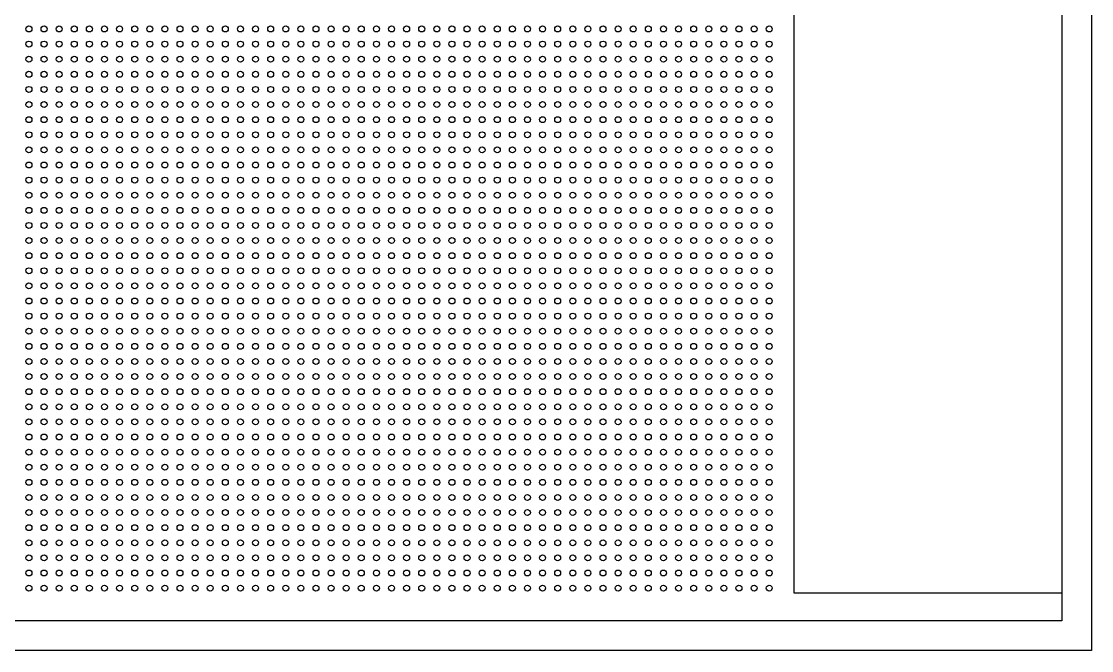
# Model space of a CAD drawing. Header units: millimetres. Extents: x 4157 to 4454, y 757 to 967.
# Drawn here: x 4274.4 to 4454.3, y 757 to 862.7 of the extents above; entities that cross this region are included whole.
import ezdxf

# ---------------------------------------------------------------- set-up
doc = ezdxf.new("R2010")
doc.units = ezdxf.units.MM

msp = doc.modelspace()

# ---------------------------------------------------------------- linework, layer by layer
for points in [[(4157.3, 966.97), (4454.3, 966.97), (4454.3, 756.97), (4157.3, 756.97)], [(4162.3, 961.97), (4449.3, 961.97), (4449.3, 761.97), (4162.3, 761.97)], [(4449.3, 766.61), (4404.3, 766.61), (4404.3, 914.61), (4449.3, 914.61)]]:
    msp.add_lwpolyline(points, close=True)
for centre in [(4275.63, 861.45), (4278.17, 861.45), (4280.71, 861.45), (4283.25, 861.45), (4285.79, 861.45), (4288.33, 861.45), (4290.87, 861.45), (4293.41, 861.45), (4295.95, 861.45), (4298.49, 861.45), (4301.03, 861.45), (4303.57, 861.45), (4306.11, 861.45), (4308.65, 861.45), (4311.19, 861.45), (4313.73, 861.45), (4316.27, 861.45), (4318.81, 861.45), (4321.35, 861.45), (4323.89, 861.45), (4326.43, 861.45), (4328.97, 861.45), (4331.51, 861.45), (4334.05, 861.45), (4336.59, 861.45), (4339.13, 861.45), (4341.67, 861.45), (4344.21, 861.45), (4346.75, 861.45), (4349.29, 861.45), (4351.83, 861.45), (4354.37, 861.45), (4356.91, 861.45), (4359.45, 861.45), (4361.99, 861.45), (4364.53, 861.45), (4367.07, 861.45), (4369.61, 861.45), (4372.15, 861.45), (4374.69, 861.45), (4377.23, 861.45), (4379.77, 861.45), (4382.31, 861.45), (4384.85, 861.45), (4387.39, 861.45), (4389.93, 861.45), (4392.47, 861.45), (4395.01, 861.45), (4397.55, 861.45), (4400.09, 861.45), (4275.63, 858.91), (4278.17, 858.91), (4280.71, 858.91), (4283.25, 858.91), (4285.79, 858.91), (4288.33, 858.91), (4290.87, 858.91), (4293.41, 858.91), (4295.95, 858.91), (4298.49, 858.91), (4301.03, 858.91), (4303.57, 858.91), (4306.11, 858.91), (4308.65, 858.91), (4311.19, 858.91), (4313.73, 858.91), (4316.27, 858.91), (4318.81, 858.91), (4321.35, 858.91), (4323.89, 858.91), (4326.43, 858.91), (4328.97, 858.91), (4331.51, 858.91), (4334.05, 858.91), (4336.59, 858.91), (4339.13, 858.91), (4341.67, 858.91), (4344.21, 858.91), (4346.75, 858.91), (4349.29, 858.91), (4351.83, 858.91), (4354.37, 858.91), (4356.91, 858.91), (4359.45, 858.91), (4361.99, 858.91), (4364.53, 858.91), (4367.07, 858.91), (4369.61, 858.91), (4372.15, 858.91), (4374.69, 858.91), (4377.23, 858.91), (4379.77, 858.91), (4382.31, 858.91), (4384.85, 858.91), (4387.39, 858.91), (4389.93, 858.91), (4392.47, 858.91), (4395.01, 858.91), (4397.55, 858.91), (4400.09, 858.91), (4275.63, 856.37), (4278.17, 856.37), (4280.71, 856.37), (4283.25, 856.37), (4285.79, 856.37), (4288.33, 856.37), (4290.87, 856.37), (4293.41, 856.37), (4295.95, 856.37), (4298.49, 856.37), (4301.03, 856.37), (4303.57, 856.37), (4306.11, 856.37), (4308.65, 856.37), (4311.19, 856.37), (4313.73, 856.37), (4316.27, 856.37), (4318.81, 856.37), (4321.35, 856.37), (4323.89, 856.37), (4326.43, 856.37), (4328.97, 856.37), (4331.51, 856.37), (4334.05, 856.37), (4336.59, 856.37), (4339.13, 856.37), (4341.67, 856.37), (4344.21, 856.37), (4346.75, 856.37), (4349.29, 856.37), (4351.83, 856.37), (4354.37, 856.37), (4356.91, 856.37), (4359.45, 856.37), (4361.99, 856.37), (4364.53, 856.37), (4367.07, 856.37), (4369.61, 856.37), (4372.15, 856.37), (4374.69, 856.37), (4377.23, 856.37), (4379.77, 856.37), (4382.31, 856.37), (4384.85, 856.37), (4387.39, 856.37), (4389.93, 856.37), (4392.47, 856.37), (4395.01, 856.37), (4397.55, 856.37), (4400.09, 856.37), (4275.63, 853.83), (4278.17, 853.83), (4280.71, 853.83), (4283.25, 853.83), (4285.79, 853.83), (4288.33, 853.83), (4290.87, 853.83), (4293.41, 853.83), (4295.95, 853.83), (4298.49, 853.83), (4301.03, 853.83), (4303.57, 853.83), (4306.11, 853.83), (4308.65, 853.83), (4311.19, 853.83), (4313.73, 853.83), (4316.27, 853.83), (4318.81, 853.83), (4321.35, 853.83), (4323.89, 853.83), (4326.43, 853.83), (4328.97, 853.83), (4331.51, 853.83), (4334.05, 853.83), (4336.59, 853.83), (4339.13, 853.83), (4341.67, 853.83), (4344.21, 853.83), (4346.75, 853.83), (4349.29, 853.83), (4351.83, 853.83), (4354.37, 853.83), (4356.91, 853.83), (4359.45, 853.83), (4361.99, 853.83), (4364.53, 853.83), (4367.07, 853.83), (4369.61, 853.83), (4372.15, 853.83), (4374.69, 853.83), (4377.23, 853.83), (4379.77, 853.83), (4382.31, 853.83), (4384.85, 853.83), (4387.39, 853.83), (4389.93, 853.83), (4392.47, 853.83), (4395.01, 853.83), (4397.55, 853.83), (4400.09, 853.83), (4275.63, 851.29), (4278.17, 851.29), (4280.71, 851.29), (4283.25, 851.29), (4285.79, 851.29), (4288.33, 851.29), (4290.87, 851.29), (4293.41, 851.29), (4295.95, 851.29), (4298.49, 851.29), (4301.03, 851.29), (4303.57, 851.29), (4306.11, 851.29), (4308.65, 851.29), (4311.19, 851.29), (4313.73, 851.29), (4316.27, 851.29), (4318.81, 851.29), (4321.35, 851.29), (4323.89, 851.29), (4326.43, 851.29), (4328.97, 851.29), (4331.51, 851.29), (4334.05, 851.29), (4336.59, 851.29), (4339.13, 851.29), (4341.67, 851.29), (4344.21, 851.29), (4346.75, 851.29), (4349.29, 851.29), (4351.83, 851.29), (4354.37, 851.29), (4356.91, 851.29), (4359.45, 851.29), (4361.99, 851.29), (4364.53, 851.29), (4367.07, 851.29), (4369.61, 851.29), (4372.15, 851.29), (4374.69, 851.29), (4377.23, 851.29), (4379.77, 851.29), (4382.31, 851.29), (4384.85, 851.29), (4387.39, 851.29), (4389.93, 851.29), (4392.47, 851.29), (4395.01, 851.29), (4397.55, 851.29), (4400.09, 851.29), (4275.63, 848.75), (4278.17, 848.75), (4280.71, 848.75), (4283.25, 848.75), (4285.79, 848.75), (4288.33, 848.75), (4290.87, 848.75), (4293.41, 848.75), (4295.95, 848.75), (4298.49, 848.75), (4301.03, 848.75), (4303.57, 848.75), (4306.11, 848.75), (4308.65, 848.75), (4311.19, 848.75), (4313.73, 848.75), (4316.27, 848.75), (4318.81, 848.75), (4321.35, 848.75), (4323.89, 848.75), (4326.43, 848.75), (4328.97, 848.75), (4331.51, 848.75), (4334.05, 848.75), (4336.59, 848.75), (4339.13, 848.75), (4341.67, 848.75), (4344.21, 848.75), (4346.75, 848.75), (4349.29, 848.75), (4351.83, 848.75), (4354.37, 848.75), (4356.91, 848.75), (4359.45, 848.75), (4361.99, 848.75), (4364.53, 848.75), (4367.07, 848.75), (4369.61, 848.75), (4372.15, 848.75), (4374.69, 848.75), (4377.23, 848.75), (4379.77, 848.75), (4382.31, 848.75), (4384.85, 848.75), (4387.39, 848.75), (4389.93, 848.75), (4392.47, 848.75), (4395.01, 848.75), (4397.55, 848.75), (4400.09, 848.75), (4275.63, 846.21), (4278.17, 846.21), (4280.71, 846.21), (4283.25, 846.21), (4285.79, 846.21), (4288.33, 846.21), (4290.87, 846.21), (4293.41, 846.21), (4295.95, 846.21), (4298.49, 846.21), (4301.03, 846.21), (4303.57, 846.21), (4306.11, 846.21), (4308.65, 846.21), (4311.19, 846.21), (4313.73, 846.21), (4316.27, 846.21), (4318.81, 846.21), (4321.35, 846.21), (4323.89, 846.21), (4326.43, 846.21), (4328.97, 846.21), (4331.51, 846.21), (4334.05, 846.21), (4336.59, 846.21), (4339.13, 846.21), (4341.67, 846.21), (4344.21, 846.21), (4346.75, 846.21), (4349.29, 846.21), (4351.83, 846.21), (4354.37, 846.21), (4356.91, 846.21), (4359.45, 846.21), (4361.99, 846.21), (4364.53, 846.21), (4367.07, 846.21), (4369.61, 846.21), (4372.15, 846.21), (4374.69, 846.21), (4377.23, 846.21), (4379.77, 846.21), (4382.31, 846.21), (4384.85, 846.21), (4387.39, 846.21), (4389.93, 846.21), (4392.47, 846.21), (4395.01, 846.21), (4397.55, 846.21), (4400.09, 846.21), (4275.63, 843.67), (4278.17, 843.67), (4280.71, 843.67), (4283.25, 843.67), (4285.79, 843.67), (4288.33, 843.67), (4290.87, 843.67), (4293.41, 843.67), (4295.95, 843.67), (4298.49, 843.67), (4301.03, 843.67), (4303.57, 843.67), (4306.11, 843.67), (4308.65, 843.67), (4311.19, 843.67), (4313.73, 843.67), (4316.27, 843.67), (4318.81, 843.67), (4321.35, 843.67), (4323.89, 843.67), (4326.43, 843.67), (4328.97, 843.67), (4331.51, 843.67), (4334.05, 843.67), (4336.59, 843.67), (4339.13, 843.67), (4341.67, 843.67), (4344.21, 843.67), (4346.75, 843.67), (4349.29, 843.67), (4351.83, 843.67), (4354.37, 843.67), (4356.91, 843.67), (4359.45, 843.67), (4361.99, 843.67), (4364.53, 843.67), (4367.07, 843.67), (4369.61, 843.67), (4372.15, 843.67), (4374.69, 843.67), (4377.23, 843.67), (4379.77, 843.67), (4382.31, 843.67), (4384.85, 843.67), (4387.39, 843.67), (4389.93, 843.67), (4392.47, 843.67), (4395.01, 843.67), (4397.55, 843.67), (4400.09, 843.67), (4275.63, 841.13), (4278.17, 841.13), (4280.71, 841.13), (4283.25, 841.13), (4285.79, 841.13), (4288.33, 841.13), (4290.87, 841.13), (4293.41, 841.13), (4295.95, 841.13), (4298.49, 841.13), (4301.03, 841.13), (4303.57, 841.13), (4306.11, 841.13), (4308.65, 841.13), (4311.19, 841.13), (4313.73, 841.13), (4316.27, 841.13), (4318.81, 841.13), (4321.35, 841.13), (4323.89, 841.13), (4326.43, 841.13), (4328.97, 841.13), (4331.51, 841.13), (4334.05, 841.13), (4336.59, 841.13), (4339.13, 841.13), (4341.67, 841.13), (4344.21, 841.13), (4346.75, 841.13), (4349.29, 841.13), (4351.83, 841.13), (4354.37, 841.13), (4356.91, 841.13), (4359.45, 841.13), (4361.99, 841.13), (4364.53, 841.13), (4367.07, 841.13), (4369.61, 841.13), (4372.15, 841.13), (4374.69, 841.13), (4377.23, 841.13), (4379.77, 841.13), (4382.31, 841.13), (4384.85, 841.13), (4387.39, 841.13), (4389.93, 841.13), (4392.47, 841.13), (4395.01, 841.13), (4397.55, 841.13), (4400.09, 841.13), (4275.63, 838.59), (4278.17, 838.59), (4280.71, 838.59), (4283.25, 838.59), (4285.79, 838.59), (4288.33, 838.59), (4290.87, 838.59), (4293.41, 838.59), (4295.95, 838.59), (4298.49, 838.59), (4301.03, 838.59), (4303.57, 838.59), (4306.11, 838.59), (4308.65, 838.59), (4311.19, 838.59), (4313.73, 838.59), (4316.27, 838.59), (4318.81, 838.59), (4321.35, 838.59), (4323.89, 838.59), (4326.43, 838.59), (4328.97, 838.59), (4331.51, 838.59), (4334.05, 838.59), (4336.59, 838.59), (4339.13, 838.59), (4341.67, 838.59), (4344.21, 838.59), (4346.75, 838.59), (4349.29, 838.59), (4351.83, 838.59), (4354.37, 838.59), (4356.91, 838.59), (4359.45, 838.59), (4361.99, 838.59), (4364.53, 838.59), (4367.07, 838.59), (4369.61, 838.59), (4372.15, 838.59), (4374.69, 838.59), (4377.23, 838.59), (4379.77, 838.59), (4382.31, 838.59), (4384.85, 838.59), (4387.39, 838.59), (4389.93, 838.59), (4392.47, 838.59), (4395.01, 838.59), (4397.55, 838.59), (4400.09, 838.59), (4275.63, 836.05), (4278.17, 836.05), (4280.71, 836.05), (4283.25, 836.05), (4285.79, 836.05), (4288.33, 836.05), (4290.87, 836.05), (4293.41, 836.05), (4295.95, 836.05), (4298.49, 836.05), (4301.03, 836.05), (4303.57, 836.05), (4306.11, 836.05), (4308.65, 836.05), (4311.19, 836.05), (4313.73, 836.05), (4316.27, 836.05), (4318.81, 836.05), (4321.35, 836.05), (4323.89, 836.05), (4326.43, 836.05), (4328.97, 836.05), (4331.51, 836.05), (4334.05, 836.05), (4336.59, 836.05), (4339.13, 836.05), (4341.67, 836.05), (4344.21, 836.05), (4346.75, 836.05), (4349.29, 836.05), (4351.83, 836.05), (4354.37, 836.05), (4356.91, 836.05), (4359.45, 836.05), (4361.99, 836.05), (4364.53, 836.05), (4367.07, 836.05), (4369.61, 836.05), (4372.15, 836.05), (4374.69, 836.05), (4377.23, 836.05), (4379.77, 836.05), (4382.31, 836.05), (4384.85, 836.05), (4387.39, 836.05), (4389.93, 836.05), (4392.47, 836.05), (4395.01, 836.05), (4397.55, 836.05), (4400.09, 836.05), (4275.63, 833.51), (4278.17, 833.51), (4280.71, 833.51), (4283.25, 833.51), (4285.79, 833.51), (4288.33, 833.51), (4290.87, 833.51), (4293.41, 833.51), (4295.95, 833.51), (4298.49, 833.51), (4301.03, 833.51), (4303.57, 833.51), (4306.11, 833.51), (4308.65, 833.51), (4311.19, 833.51), (4313.73, 833.51), (4316.27, 833.51), (4318.81, 833.51), (4321.35, 833.51), (4323.89, 833.51), (4326.43, 833.51), (4328.97, 833.51), (4331.51, 833.51), (4334.05, 833.51), (4336.59, 833.51), (4339.13, 833.51), (4341.67, 833.51), (4344.21, 833.51), (4346.75, 833.51), (4349.29, 833.51), (4351.83, 833.51), (4354.37, 833.51), (4356.91, 833.51), (4359.45, 833.51), (4361.99, 833.51), (4364.53, 833.51), (4367.07, 833.51), (4369.61, 833.51), (4372.15, 833.51), (4374.69, 833.51), (4377.23, 833.51), (4379.77, 833.51), (4382.31, 833.51), (4384.85, 833.51), (4387.39, 833.51), (4389.93, 833.51), (4392.47, 833.51), (4395.01, 833.51), (4397.55, 833.51), (4400.09, 833.51), (4275.63, 830.97), (4278.17, 830.97), (4280.71, 830.97), (4283.25, 830.97), (4285.79, 830.97), (4288.33, 830.97), (4290.87, 830.97), (4293.41, 830.97), (4295.95, 830.97), (4298.49, 830.97), (4301.03, 830.97), (4303.57, 830.97), (4306.11, 830.97), (4308.65, 830.97), (4311.19, 830.97), (4313.73, 830.97), (4316.27, 830.97), (4318.81, 830.97), (4321.35, 830.97), (4323.89, 830.97), (4326.43, 830.97), (4328.97, 830.97), (4331.51, 830.97), (4334.05, 830.97), (4336.59, 830.97), (4339.13, 830.97), (4341.67, 830.97), (4344.21, 830.97), (4346.75, 830.97), (4349.29, 830.97), (4351.83, 830.97), (4354.37, 830.97), (4356.91, 830.97), (4359.45, 830.97), (4361.99, 830.97), (4364.53, 830.97), (4367.07, 830.97), (4369.61, 830.97), (4372.15, 830.97), (4374.69, 830.97), (4377.23, 830.97), (4379.77, 830.97), (4382.31, 830.97), (4384.85, 830.97), (4387.39, 830.97), (4389.93, 830.97), (4392.47, 830.97), (4395.01, 830.97), (4397.55, 830.97), (4400.09, 830.97), (4275.63, 828.43), (4278.17, 828.43), (4280.71, 828.43), (4283.25, 828.43), (4285.79, 828.43), (4288.33, 828.43), (4290.87, 828.43), (4293.41, 828.43), (4295.95, 828.43), (4298.49, 828.43), (4301.03, 828.43), (4303.57, 828.43), (4306.11, 828.43), (4308.65, 828.43), (4311.19, 828.43), (4313.73, 828.43), (4316.27, 828.43), (4318.81, 828.43), (4321.35, 828.43), (4323.89, 828.43), (4326.43, 828.43), (4328.97, 828.43), (4331.51, 828.43), (4334.05, 828.43), (4336.59, 828.43), (4339.13, 828.43), (4341.67, 828.43), (4344.21, 828.43), (4346.75, 828.43), (4349.29, 828.43), (4351.83, 828.43), (4354.37, 828.43), (4356.91, 828.43), (4359.45, 828.43), (4361.99, 828.43), (4364.53, 828.43), (4367.07, 828.43), (4369.61, 828.43), (4372.15, 828.43), (4374.69, 828.43), (4377.23, 828.43), (4379.77, 828.43), (4382.31, 828.43), (4384.85, 828.43), (4387.39, 828.43), (4389.93, 828.43), (4392.47, 828.43), (4395.01, 828.43), (4397.55, 828.43), (4400.09, 828.43), (4275.63, 825.89), (4278.17, 825.89), (4280.71, 825.89), (4283.25, 825.89), (4285.79, 825.89), (4288.33, 825.89), (4290.87, 825.89), (4293.41, 825.89), (4295.95, 825.89), (4298.49, 825.89), (4301.03, 825.89), (4303.57, 825.89), (4306.11, 825.89), (4308.65, 825.89), (4311.19, 825.89), (4313.73, 825.89), (4316.27, 825.89), (4318.81, 825.89), (4321.35, 825.89), (4323.89, 825.89), (4326.43, 825.89), (4328.97, 825.89), (4331.51, 825.89), (4334.05, 825.89), (4336.59, 825.89), (4339.13, 825.89), (4341.67, 825.89), (4344.21, 825.89), (4346.75, 825.89), (4349.29, 825.89), (4351.83, 825.89), (4354.37, 825.89), (4356.91, 825.89), (4359.45, 825.89), (4361.99, 825.89), (4364.53, 825.89), (4367.07, 825.89), (4369.61, 825.89), (4372.15, 825.89), (4374.69, 825.89), (4377.23, 825.89), (4379.77, 825.89), (4382.31, 825.89), (4384.85, 825.89), (4387.39, 825.89), (4389.93, 825.89), (4392.47, 825.89), (4395.01, 825.89), (4397.55, 825.89), (4400.09, 825.89), (4275.63, 823.35), (4278.17, 823.35), (4280.71, 823.35), (4283.25, 823.35), (4285.79, 823.35), (4288.33, 823.35), (4290.87, 823.35), (4293.41, 823.35), (4295.95, 823.35), (4298.49, 823.35), (4301.03, 823.35), (4303.57, 823.35), (4306.11, 823.35), (4308.65, 823.35), (4311.19, 823.35), (4313.73, 823.35), (4316.27, 823.35), (4318.81, 823.35), (4321.35, 823.35), (4323.89, 823.35), (4326.43, 823.35), (4328.97, 823.35), (4331.51, 823.35), (4334.05, 823.35), (4336.59, 823.35), (4339.13, 823.35), (4341.67, 823.35), (4344.21, 823.35), (4346.75, 823.35), (4349.29, 823.35), (4351.83, 823.35), (4354.37, 823.35), (4356.91, 823.35), (4359.45, 823.35), (4361.99, 823.35), (4364.53, 823.35), (4367.07, 823.35), (4369.61, 823.35), (4372.15, 823.35), (4374.69, 823.35), (4377.23, 823.35), (4379.77, 823.35), (4382.31, 823.35), (4384.85, 823.35), (4387.39, 823.35), (4389.93, 823.35), (4392.47, 823.35), (4395.01, 823.35), (4397.55, 823.35), (4400.09, 823.35), (4275.63, 820.81), (4278.17, 820.81), (4280.71, 820.81), (4283.25, 820.81), (4285.79, 820.81), (4288.33, 820.81), (4290.87, 820.81), (4293.41, 820.81), (4295.95, 820.81), (4298.49, 820.81), (4301.03, 820.81), (4303.57, 820.81), (4306.11, 820.81), (4308.65, 820.81), (4311.19, 820.81), (4313.73, 820.81), (4316.27, 820.81), (4318.81, 820.81), (4321.35, 820.81), (4323.89, 820.81), (4326.43, 820.81), (4328.97, 820.81), (4331.51, 820.81), (4334.05, 820.81), (4336.59, 820.81), (4339.13, 820.81), (4341.67, 820.81), (4344.21, 820.81), (4346.75, 820.81), (4349.29, 820.81), (4351.83, 820.81), (4354.37, 820.81), (4356.91, 820.81), (4359.45, 820.81), (4361.99, 820.81), (4364.53, 820.81), (4367.07, 820.81), (4369.61, 820.81), (4372.15, 820.81), (4374.69, 820.81), (4377.23, 820.81), (4379.77, 820.81), (4382.31, 820.81), (4384.85, 820.81), (4387.39, 820.81), (4389.93, 820.81), (4392.47, 820.81), (4395.01, 820.81), (4397.55, 820.81), (4400.09, 820.81), (4275.63, 818.27), (4278.17, 818.27), (4280.71, 818.27), (4283.25, 818.27), (4285.79, 818.27), (4288.33, 818.27), (4290.87, 818.27), (4293.41, 818.27), (4295.95, 818.27), (4298.49, 818.27), (4301.03, 818.27), (4303.57, 818.27), (4306.11, 818.27), (4308.65, 818.27), (4311.19, 818.27), (4313.73, 818.27), (4316.27, 818.27), (4318.81, 818.27), (4321.35, 818.27), (4323.89, 818.27), (4326.43, 818.27), (4328.97, 818.27), (4331.51, 818.27), (4334.05, 818.27), (4336.59, 818.27), (4339.13, 818.27), (4341.67, 818.27), (4344.21, 818.27), (4346.75, 818.27), (4349.29, 818.27), (4351.83, 818.27), (4354.37, 818.27), (4356.91, 818.27), (4359.45, 818.27), (4361.99, 818.27), (4364.53, 818.27), (4367.07, 818.27), (4369.61, 818.27), (4372.15, 818.27), (4374.69, 818.27), (4377.23, 818.27), (4379.77, 818.27), (4382.31, 818.27), (4384.85, 818.27), (4387.39, 818.27), (4389.93, 818.27), (4392.47, 818.27), (4395.01, 818.27), (4397.55, 818.27), (4400.09, 818.27), (4275.63, 815.73), (4278.17, 815.73), (4280.71, 815.73), (4283.25, 815.73), (4285.79, 815.73), (4288.33, 815.73), (4290.87, 815.73), (4293.41, 815.73), (4295.95, 815.73), (4298.49, 815.73), (4301.03, 815.73), (4303.57, 815.73), (4306.11, 815.73), (4308.65, 815.73), (4311.19, 815.73), (4313.73, 815.73), (4316.27, 815.73), (4318.81, 815.73), (4321.35, 815.73), (4323.89, 815.73), (4326.43, 815.73), (4328.97, 815.73), (4331.51, 815.73), (4334.05, 815.73), (4336.59, 815.73), (4339.13, 815.73), (4341.67, 815.73), (4344.21, 815.73), (4346.75, 815.73), (4349.29, 815.73), (4351.83, 815.73), (4354.37, 815.73), (4356.91, 815.73), (4359.45, 815.73), (4361.99, 815.73), (4364.53, 815.73), (4367.07, 815.73), (4369.61, 815.73), (4372.15, 815.73), (4374.69, 815.73), (4377.23, 815.73), (4379.77, 815.73), (4382.31, 815.73), (4384.85, 815.73), (4387.39, 815.73), (4389.93, 815.73), (4392.47, 815.73), (4395.01, 815.73), (4397.55, 815.73), (4400.09, 815.73), (4275.63, 813.19), (4278.17, 813.19), (4280.71, 813.19), (4283.25, 813.19), (4285.79, 813.19), (4288.33, 813.19), (4290.87, 813.19), (4293.41, 813.19), (4295.95, 813.19), (4298.49, 813.19), (4301.03, 813.19), (4303.57, 813.19), (4306.11, 813.19), (4308.65, 813.19), (4311.19, 813.19), (4313.73, 813.19), (4316.27, 813.19), (4318.81, 813.19), (4321.35, 813.19), (4323.89, 813.19), (4326.43, 813.19), (4328.97, 813.19), (4331.51, 813.19), (4334.05, 813.19), (4336.59, 813.19), (4339.13, 813.19), (4341.67, 813.19), (4344.21, 813.19), (4346.75, 813.19), (4349.29, 813.19), (4351.83, 813.19), (4354.37, 813.19), (4356.91, 813.19), (4359.45, 813.19), (4361.99, 813.19), (4364.53, 813.19), (4367.07, 813.19), (4369.61, 813.19), (4372.15, 813.19), (4374.69, 813.19), (4377.23, 813.19), (4379.77, 813.19), (4382.31, 813.19), (4384.85, 813.19), (4387.39, 813.19), (4389.93, 813.19), (4392.47, 813.19), (4395.01, 813.19), (4397.55, 813.19), (4400.09, 813.19), (4275.63, 810.65), (4278.17, 810.65), (4280.71, 810.65), (4283.25, 810.65), (4285.79, 810.65), (4288.33, 810.65), (4290.87, 810.65), (4293.41, 810.65), (4295.95, 810.65), (4298.49, 810.65), (4301.03, 810.65), (4303.57, 810.65), (4306.11, 810.65), (4308.65, 810.65), (4311.19, 810.65), (4313.73, 810.65), (4316.27, 810.65), (4318.81, 810.65), (4321.35, 810.65), (4323.89, 810.65), (4326.43, 810.65), (4328.97, 810.65), (4331.51, 810.65), (4334.05, 810.65), (4336.59, 810.65), (4339.13, 810.65), (4341.67, 810.65), (4344.21, 810.65), (4346.75, 810.65), (4349.29, 810.65), (4351.83, 810.65), (4354.37, 810.65), (4356.91, 810.65), (4359.45, 810.65), (4361.99, 810.65), (4364.53, 810.65), (4367.07, 810.65), (4369.61, 810.65), (4372.15, 810.65), (4374.69, 810.65), (4377.23, 810.65), (4379.77, 810.65), (4382.31, 810.65), (4384.85, 810.65), (4387.39, 810.65), (4389.93, 810.65), (4392.47, 810.65), (4395.01, 810.65), (4397.55, 810.65), (4400.09, 810.65), (4275.63, 808.11), (4278.17, 808.11), (4280.71, 808.11), (4283.25, 808.11), (4285.79, 808.11), (4288.33, 808.11), (4290.87, 808.11), (4293.41, 808.11), (4295.95, 808.11), (4298.49, 808.11), (4301.03, 808.11), (4303.57, 808.11), (4306.11, 808.11), (4308.65, 808.11), (4311.19, 808.11), (4313.73, 808.11), (4316.27, 808.11), (4318.81, 808.11), (4321.35, 808.11), (4323.89, 808.11), (4326.43, 808.11), (4328.97, 808.11), (4331.51, 808.11), (4334.05, 808.11), (4336.59, 808.11), (4339.13, 808.11), (4341.67, 808.11), (4344.21, 808.11), (4346.75, 808.11), (4349.29, 808.11), (4351.83, 808.11), (4354.37, 808.11), (4356.91, 808.11), (4359.45, 808.11), (4361.99, 808.11), (4364.53, 808.11), (4367.07, 808.11), (4369.61, 808.11), (4372.15, 808.11), (4374.69, 808.11), (4377.23, 808.11), (4379.77, 808.11), (4382.31, 808.11), (4384.85, 808.11), (4387.39, 808.11), (4389.93, 808.11), (4392.47, 808.11), (4395.01, 808.11), (4397.55, 808.11), (4400.09, 808.11), (4275.63, 805.57), (4278.17, 805.57), (4280.71, 805.57), (4283.25, 805.57), (4285.79, 805.57), (4288.33, 805.57), (4290.87, 805.57), (4293.41, 805.57), (4295.95, 805.57), (4298.49, 805.57), (4301.03, 805.57), (4303.57, 805.57), (4306.11, 805.57), (4308.65, 805.57), (4311.19, 805.57), (4313.73, 805.57), (4316.27, 805.57), (4318.81, 805.57), (4321.35, 805.57), (4323.89, 805.57), (4326.43, 805.57), (4328.97, 805.57), (4331.51, 805.57), (4334.05, 805.57), (4336.59, 805.57), (4339.13, 805.57), (4341.67, 805.57), (4344.21, 805.57), (4346.75, 805.57), (4349.29, 805.57), (4351.83, 805.57), (4354.37, 805.57), (4356.91, 805.57), (4359.45, 805.57), (4361.99, 805.57), (4364.53, 805.57), (4367.07, 805.57), (4369.61, 805.57), (4372.15, 805.57), (4374.69, 805.57), (4377.23, 805.57), (4379.77, 805.57), (4382.31, 805.57), (4384.85, 805.57), (4387.39, 805.57), (4389.93, 805.57), (4392.47, 805.57), (4395.01, 805.57), (4397.55, 805.57), (4400.09, 805.57), (4275.63, 803.03), (4278.17, 803.03), (4280.71, 803.03), (4283.25, 803.03), (4285.79, 803.03), (4288.33, 803.03), (4290.87, 803.03), (4293.41, 803.03), (4295.95, 803.03), (4298.49, 803.03), (4301.03, 803.03), (4303.57, 803.03), (4306.11, 803.03), (4308.65, 803.03), (4311.19, 803.03), (4313.73, 803.03), (4316.27, 803.03), (4318.81, 803.03), (4321.35, 803.03), (4323.89, 803.03), (4326.43, 803.03), (4328.97, 803.03), (4331.51, 803.03), (4334.05, 803.03), (4336.59, 803.03), (4339.13, 803.03), (4341.67, 803.03), (4344.21, 803.03), (4346.75, 803.03), (4349.29, 803.03), (4351.83, 803.03), (4354.37, 803.03), (4356.91, 803.03), (4359.45, 803.03), (4361.99, 803.03), (4364.53, 803.03), (4367.07, 803.03), (4369.61, 803.03), (4372.15, 803.03), (4374.69, 803.03), (4377.23, 803.03), (4379.77, 803.03), (4382.31, 803.03), (4384.85, 803.03), (4387.39, 803.03), (4389.93, 803.03), (4392.47, 803.03), (4395.01, 803.03), (4397.55, 803.03), (4400.09, 803.03), (4275.63, 800.49), (4278.17, 800.49), (4280.71, 800.49), (4283.25, 800.49), (4285.79, 800.49), (4288.33, 800.49), (4290.87, 800.49), (4293.41, 800.49), (4295.95, 800.49), (4298.49, 800.49), (4301.03, 800.49), (4303.57, 800.49), (4306.11, 800.49), (4308.65, 800.49), (4311.19, 800.49), (4313.73, 800.49), (4316.27, 800.49), (4318.81, 800.49), (4321.35, 800.49), (4323.89, 800.49), (4326.43, 800.49), (4328.97, 800.49), (4331.51, 800.49), (4334.05, 800.49), (4336.59, 800.49), (4339.13, 800.49), (4341.67, 800.49), (4344.21, 800.49), (4346.75, 800.49), (4349.29, 800.49), (4351.83, 800.49), (4354.37, 800.49), (4356.91, 800.49), (4359.45, 800.49), (4361.99, 800.49), (4364.53, 800.49), (4367.07, 800.49), (4369.61, 800.49), (4372.15, 800.49), (4374.69, 800.49), (4377.23, 800.49), (4379.77, 800.49), (4382.31, 800.49), (4384.85, 800.49), (4387.39, 800.49), (4389.93, 800.49), (4392.47, 800.49), (4395.01, 800.49), (4397.55, 800.49), (4400.09, 800.49), (4275.63, 797.95), (4278.17, 797.95), (4280.71, 797.95), (4283.25, 797.95), (4285.79, 797.95), (4288.33, 797.95), (4290.87, 797.95), (4293.41, 797.95), (4295.95, 797.95), (4298.49, 797.95), (4301.03, 797.95), (4303.57, 797.95), (4306.11, 797.95), (4308.65, 797.95), (4311.19, 797.95), (4313.73, 797.95), (4316.27, 797.95), (4318.81, 797.95), (4321.35, 797.95), (4323.89, 797.95), (4326.43, 797.95), (4328.97, 797.95), (4331.51, 797.95), (4334.05, 797.95), (4336.59, 797.95), (4339.13, 797.95), (4341.67, 797.95), (4344.21, 797.95), (4346.75, 797.95), (4349.29, 797.95), (4351.83, 797.95), (4354.37, 797.95), (4356.91, 797.95), (4359.45, 797.95), (4361.99, 797.95), (4364.53, 797.95), (4367.07, 797.95), (4369.61, 797.95), (4372.15, 797.95), (4374.69, 797.95), (4377.23, 797.95), (4379.77, 797.95), (4382.31, 797.95), (4384.85, 797.95), (4387.39, 797.95), (4389.93, 797.95), (4392.47, 797.95), (4395.01, 797.95), (4397.55, 797.95), (4400.09, 797.95), (4275.63, 795.41), (4278.17, 795.41), (4280.71, 795.41), (4283.25, 795.41), (4285.79, 795.41), (4288.33, 795.41), (4290.87, 795.41), (4293.41, 795.41), (4295.95, 795.41), (4298.49, 795.41), (4301.03, 795.41), (4303.57, 795.41), (4306.11, 795.41), (4308.65, 795.41), (4311.19, 795.41), (4313.73, 795.41), (4316.27, 795.41), (4318.81, 795.41), (4321.35, 795.41), (4323.89, 795.41), (4326.43, 795.41), (4328.97, 795.41), (4331.51, 795.41), (4334.05, 795.41), (4336.59, 795.41), (4339.13, 795.41), (4341.67, 795.41), (4344.21, 795.41), (4346.75, 795.41), (4349.29, 795.41), (4351.83, 795.41), (4354.37, 795.41), (4356.91, 795.41), (4359.45, 795.41), (4361.99, 795.41), (4364.53, 795.41), (4367.07, 795.41), (4369.61, 795.41), (4372.15, 795.41), (4374.69, 795.41), (4377.23, 795.41), (4379.77, 795.41), (4382.31, 795.41), (4384.85, 795.41), (4387.39, 795.41), (4389.93, 795.41), (4392.47, 795.41), (4395.01, 795.41), (4397.55, 795.41), (4400.09, 795.41), (4275.63, 792.87), (4278.17, 792.87), (4280.71, 792.87), (4283.25, 792.87), (4285.79, 792.87), (4288.33, 792.87), (4290.87, 792.87), (4293.41, 792.87), (4295.95, 792.87), (4298.49, 792.87), (4301.03, 792.87), (4303.57, 792.87), (4306.11, 792.87), (4308.65, 792.87), (4311.19, 792.87), (4313.73, 792.87), (4316.27, 792.87), (4318.81, 792.87), (4321.35, 792.87), (4323.89, 792.87), (4326.43, 792.87), (4328.97, 792.87), (4331.51, 792.87), (4334.05, 792.87), (4336.59, 792.87), (4339.13, 792.87), (4341.67, 792.87), (4344.21, 792.87), (4346.75, 792.87), (4349.29, 792.87), (4351.83, 792.87), (4354.37, 792.87), (4356.91, 792.87), (4359.45, 792.87), (4361.99, 792.87), (4364.53, 792.87), (4367.07, 792.87), (4369.61, 792.87), (4372.15, 792.87), (4374.69, 792.87), (4377.23, 792.87), (4379.77, 792.87), (4382.31, 792.87), (4384.85, 792.87), (4387.39, 792.87), (4389.93, 792.87), (4392.47, 792.87), (4395.01, 792.87), (4397.55, 792.87), (4400.09, 792.87), (4275.63, 790.33), (4278.17, 790.33), (4280.71, 790.33), (4283.25, 790.33), (4285.79, 790.33), (4288.33, 790.33), (4290.87, 790.33), (4293.41, 790.33), (4295.95, 790.33), (4298.49, 790.33), (4301.03, 790.33), (4303.57, 790.33), (4306.11, 790.33), (4308.65, 790.33), (4311.19, 790.33), (4313.73, 790.33), (4316.27, 790.33), (4318.81, 790.33), (4321.35, 790.33), (4323.89, 790.33), (4326.43, 790.33), (4328.97, 790.33), (4331.51, 790.33), (4334.05, 790.33), (4336.59, 790.33), (4339.13, 790.33), (4341.67, 790.33), (4344.21, 790.33), (4346.75, 790.33), (4349.29, 790.33), (4351.83, 790.33), (4354.37, 790.33), (4356.91, 790.33), (4359.45, 790.33), (4361.99, 790.33), (4364.53, 790.33), (4367.07, 790.33), (4369.61, 790.33), (4372.15, 790.33), (4374.69, 790.33), (4377.23, 790.33), (4379.77, 790.33), (4382.31, 790.33), (4384.85, 790.33), (4387.39, 790.33), (4389.93, 790.33), (4392.47, 790.33), (4395.01, 790.33), (4397.55, 790.33), (4400.09, 790.33), (4275.63, 787.79), (4278.17, 787.79), (4280.71, 787.79), (4283.25, 787.79), (4285.79, 787.79), (4288.33, 787.79), (4290.87, 787.79), (4293.41, 787.79), (4295.95, 787.79), (4298.49, 787.79), (4301.03, 787.79), (4303.57, 787.79), (4306.11, 787.79), (4308.65, 787.79), (4311.19, 787.79), (4313.73, 787.79), (4316.27, 787.79), (4318.81, 787.79), (4321.35, 787.79), (4323.89, 787.79), (4326.43, 787.79), (4328.97, 787.79), (4331.51, 787.79), (4334.05, 787.79), (4336.59, 787.79), (4339.13, 787.79), (4341.67, 787.79), (4344.21, 787.79), (4346.75, 787.79), (4349.29, 787.79), (4351.83, 787.79), (4354.37, 787.79), (4356.91, 787.79), (4359.45, 787.79), (4361.99, 787.79), (4364.53, 787.79), (4367.07, 787.79), (4369.61, 787.79), (4372.15, 787.79), (4374.69, 787.79), (4377.23, 787.79), (4379.77, 787.79), (4382.31, 787.79), (4384.85, 787.79), (4387.39, 787.79), (4389.93, 787.79), (4392.47, 787.79), (4395.01, 787.79), (4397.55, 787.79), (4400.09, 787.79), (4275.63, 785.25), (4278.17, 785.25), (4280.71, 785.25), (4283.25, 785.25), (4285.79, 785.25), (4288.33, 785.25), (4290.87, 785.25), (4293.41, 785.25), (4295.95, 785.25), (4298.49, 785.25), (4301.03, 785.25), (4303.57, 785.25), (4306.11, 785.25), (4308.65, 785.25), (4311.19, 785.25), (4313.73, 785.25), (4316.27, 785.25), (4318.81, 785.25), (4321.35, 785.25), (4323.89, 785.25), (4326.43, 785.25), (4328.97, 785.25), (4331.51, 785.25), (4334.05, 785.25), (4336.59, 785.25), (4339.13, 785.25), (4341.67, 785.25), (4344.21, 785.25), (4346.75, 785.25), (4349.29, 785.25), (4351.83, 785.25), (4354.37, 785.25), (4356.91, 785.25), (4359.45, 785.25), (4361.99, 785.25), (4364.53, 785.25), (4367.07, 785.25), (4369.61, 785.25), (4372.15, 785.25), (4374.69, 785.25), (4377.23, 785.25), (4379.77, 785.25), (4382.31, 785.25), (4384.85, 785.25), (4387.39, 785.25), (4389.93, 785.25), (4392.47, 785.25), (4395.01, 785.25), (4397.55, 785.25), (4400.09, 785.25), (4275.63, 782.71), (4278.17, 782.71), (4280.71, 782.71), (4283.25, 782.71), (4285.79, 782.71), (4288.33, 782.71), (4290.87, 782.71), (4293.41, 782.71), (4295.95, 782.71), (4298.49, 782.71), (4301.03, 782.71), (4303.57, 782.71), (4306.11, 782.71), (4308.65, 782.71), (4311.19, 782.71), (4313.73, 782.71), (4316.27, 782.71), (4318.81, 782.71), (4321.35, 782.71), (4323.89, 782.71), (4326.43, 782.71), (4328.97, 782.71), (4331.51, 782.71), (4334.05, 782.71), (4336.59, 782.71), (4339.13, 782.71), (4341.67, 782.71), (4344.21, 782.71), (4346.75, 782.71), (4349.29, 782.71), (4351.83, 782.71), (4354.37, 782.71), (4356.91, 782.71), (4359.45, 782.71), (4361.99, 782.71), (4364.53, 782.71), (4367.07, 782.71), (4369.61, 782.71), (4372.15, 782.71), (4374.69, 782.71), (4377.23, 782.71), (4379.77, 782.71), (4382.31, 782.71), (4384.85, 782.71), (4387.39, 782.71), (4389.93, 782.71), (4392.47, 782.71), (4395.01, 782.71), (4397.55, 782.71), (4400.09, 782.71), (4275.63, 780.17), (4278.17, 780.17), (4280.71, 780.17), (4283.25, 780.17), (4285.79, 780.17), (4288.33, 780.17), (4290.87, 780.17), (4293.41, 780.17), (4295.95, 780.17), (4298.49, 780.17), (4301.03, 780.17), (4303.57, 780.17), (4306.11, 780.17), (4308.65, 780.17), (4311.19, 780.17), (4313.73, 780.17), (4316.27, 780.17), (4318.81, 780.17), (4321.35, 780.17), (4323.89, 780.17), (4326.43, 780.17), (4328.97, 780.17), (4331.51, 780.17), (4334.05, 780.17), (4336.59, 780.17), (4339.13, 780.17), (4341.67, 780.17), (4344.21, 780.17), (4346.75, 780.17), (4349.29, 780.17), (4351.83, 780.17), (4354.37, 780.17), (4356.91, 780.17), (4359.45, 780.17), (4361.99, 780.17), (4364.53, 780.17), (4367.07, 780.17), (4369.61, 780.17), (4372.15, 780.17), (4374.69, 780.17), (4377.23, 780.17), (4379.77, 780.17), (4382.31, 780.17), (4384.85, 780.17), (4387.39, 780.17), (4389.93, 780.17), (4392.47, 780.17), (4395.01, 780.17), (4397.55, 780.17), (4400.09, 780.17), (4275.63, 777.63), (4278.17, 777.63), (4280.71, 777.63), (4283.25, 777.63), (4285.79, 777.63), (4288.33, 777.63), (4290.87, 777.63), (4293.41, 777.63), (4295.95, 777.63), (4298.49, 777.63), (4301.03, 777.63), (4303.57, 777.63), (4306.11, 777.63), (4308.65, 777.63), (4311.19, 777.63), (4313.73, 777.63), (4316.27, 777.63), (4318.81, 777.63), (4321.35, 777.63), (4323.89, 777.63), (4326.43, 777.63), (4328.97, 777.63), (4331.51, 777.63), (4334.05, 777.63), (4336.59, 777.63), (4339.13, 777.63), (4341.67, 777.63), (4344.21, 777.63), (4346.75, 777.63), (4349.29, 777.63), (4351.83, 777.63), (4354.37, 777.63), (4356.91, 777.63), (4359.45, 777.63), (4361.99, 777.63), (4364.53, 777.63), (4367.07, 777.63), (4369.61, 777.63), (4372.15, 777.63), (4374.69, 777.63), (4377.23, 777.63), (4379.77, 777.63), (4382.31, 777.63), (4384.85, 777.63), (4387.39, 777.63), (4389.93, 777.63), (4392.47, 777.63), (4395.01, 777.63), (4397.55, 777.63), (4400.09, 777.63), (4275.63, 775.09), (4278.17, 775.09), (4280.71, 775.09), (4283.25, 775.09), (4285.79, 775.09), (4288.33, 775.09), (4290.87, 775.09), (4293.41, 775.09), (4295.95, 775.09), (4298.49, 775.09), (4301.03, 775.09), (4303.57, 775.09), (4306.11, 775.09), (4308.65, 775.09), (4311.19, 775.09), (4313.73, 775.09), (4316.27, 775.09), (4318.81, 775.09), (4321.35, 775.09), (4323.89, 775.09), (4326.43, 775.09), (4328.97, 775.09), (4331.51, 775.09), (4334.05, 775.09), (4336.59, 775.09), (4339.13, 775.09), (4341.67, 775.09), (4344.21, 775.09), (4346.75, 775.09), (4349.29, 775.09), (4351.83, 775.09), (4354.37, 775.09), (4356.91, 775.09), (4359.45, 775.09), (4361.99, 775.09), (4364.53, 775.09), (4367.07, 775.09), (4369.61, 775.09), (4372.15, 775.09), (4374.69, 775.09), (4377.23, 775.09), (4379.77, 775.09), (4382.31, 775.09), (4384.85, 775.09), (4387.39, 775.09), (4389.93, 775.09), (4392.47, 775.09), (4395.01, 775.09), (4397.55, 775.09), (4400.09, 775.09), (4275.63, 772.55), (4278.17, 772.55), (4280.71, 772.55), (4283.25, 772.55), (4285.79, 772.55), (4288.33, 772.55), (4290.87, 772.55), (4293.41, 772.55), (4295.95, 772.55), (4298.49, 772.55), (4301.03, 772.55), (4303.57, 772.55), (4306.11, 772.55), (4308.65, 772.55), (4311.19, 772.55), (4313.73, 772.55), (4316.27, 772.55), (4318.81, 772.55), (4321.35, 772.55), (4323.89, 772.55), (4326.43, 772.55), (4328.97, 772.55), (4331.51, 772.55), (4334.05, 772.55), (4336.59, 772.55), (4339.13, 772.55), (4341.67, 772.55), (4344.21, 772.55), (4346.75, 772.55), (4349.29, 772.55), (4351.83, 772.55), (4354.37, 772.55), (4356.91, 772.55), (4359.45, 772.55), (4361.99, 772.55), (4364.53, 772.55), (4367.07, 772.55), (4369.61, 772.55), (4372.15, 772.55), (4374.69, 772.55), (4377.23, 772.55), (4379.77, 772.55), (4382.31, 772.55), (4384.85, 772.55), (4387.39, 772.55), (4389.93, 772.55), (4392.47, 772.55), (4395.01, 772.55), (4397.55, 772.55), (4400.09, 772.55), (4275.63, 770.01), (4278.17, 770.01), (4280.71, 770.01), (4283.25, 770.01), (4285.79, 770.01), (4288.33, 770.01), (4290.87, 770.01), (4293.41, 770.01), (4295.95, 770.01), (4298.49, 770.01), (4301.03, 770.01), (4303.57, 770.01), (4306.11, 770.01), (4308.65, 770.01), (4311.19, 770.01), (4313.73, 770.01), (4316.27, 770.01), (4318.81, 770.01), (4321.35, 770.01), (4323.89, 770.01), (4326.43, 770.01), (4328.97, 770.01), (4331.51, 770.01), (4334.05, 770.01), (4336.59, 770.01), (4339.13, 770.01), (4341.67, 770.01), (4344.21, 770.01), (4346.75, 770.01), (4349.29, 770.01), (4351.83, 770.01), (4354.37, 770.01), (4356.91, 770.01), (4359.45, 770.01), (4361.99, 770.01), (4364.53, 770.01), (4367.07, 770.01), (4369.61, 770.01), (4372.15, 770.01), (4374.69, 770.01), (4377.23, 770.01), (4379.77, 770.01), (4382.31, 770.01), (4384.85, 770.01), (4387.39, 770.01), (4389.93, 770.01), (4392.47, 770.01), (4395.01, 770.01), (4397.55, 770.01), (4400.09, 770.01), (4275.63, 767.47), (4278.17, 767.47), (4280.71, 767.47), (4283.25, 767.47), (4285.79, 767.47), (4288.33, 767.47), (4290.87, 767.47), (4293.41, 767.47), (4295.95, 767.47), (4298.49, 767.47), (4301.03, 767.47), (4303.57, 767.47), (4306.11, 767.47), (4308.65, 767.47), (4311.19, 767.47), (4313.73, 767.47), (4316.27, 767.47), (4318.81, 767.47), (4321.35, 767.47), (4323.89, 767.47), (4326.43, 767.47), (4328.97, 767.47), (4331.51, 767.47), (4334.05, 767.47), (4336.59, 767.47), (4339.13, 767.47), (4341.67, 767.47), (4344.21, 767.47), (4346.75, 767.47), (4349.29, 767.47), (4351.83, 767.47), (4354.37, 767.47), (4356.91, 767.47), (4359.45, 767.47), (4361.99, 767.47), (4364.53, 767.47), (4367.07, 767.47), (4369.61, 767.47), (4372.15, 767.47), (4374.69, 767.47), (4377.23, 767.47), (4379.77, 767.47), (4382.31, 767.47), (4384.85, 767.47), (4387.39, 767.47), (4389.93, 767.47), (4392.47, 767.47), (4395.01, 767.47), (4397.55, 767.47), (4400.09, 767.47)]:
    msp.add_circle(centre, 0.5)

doc.saveas('drawing.dxf')
